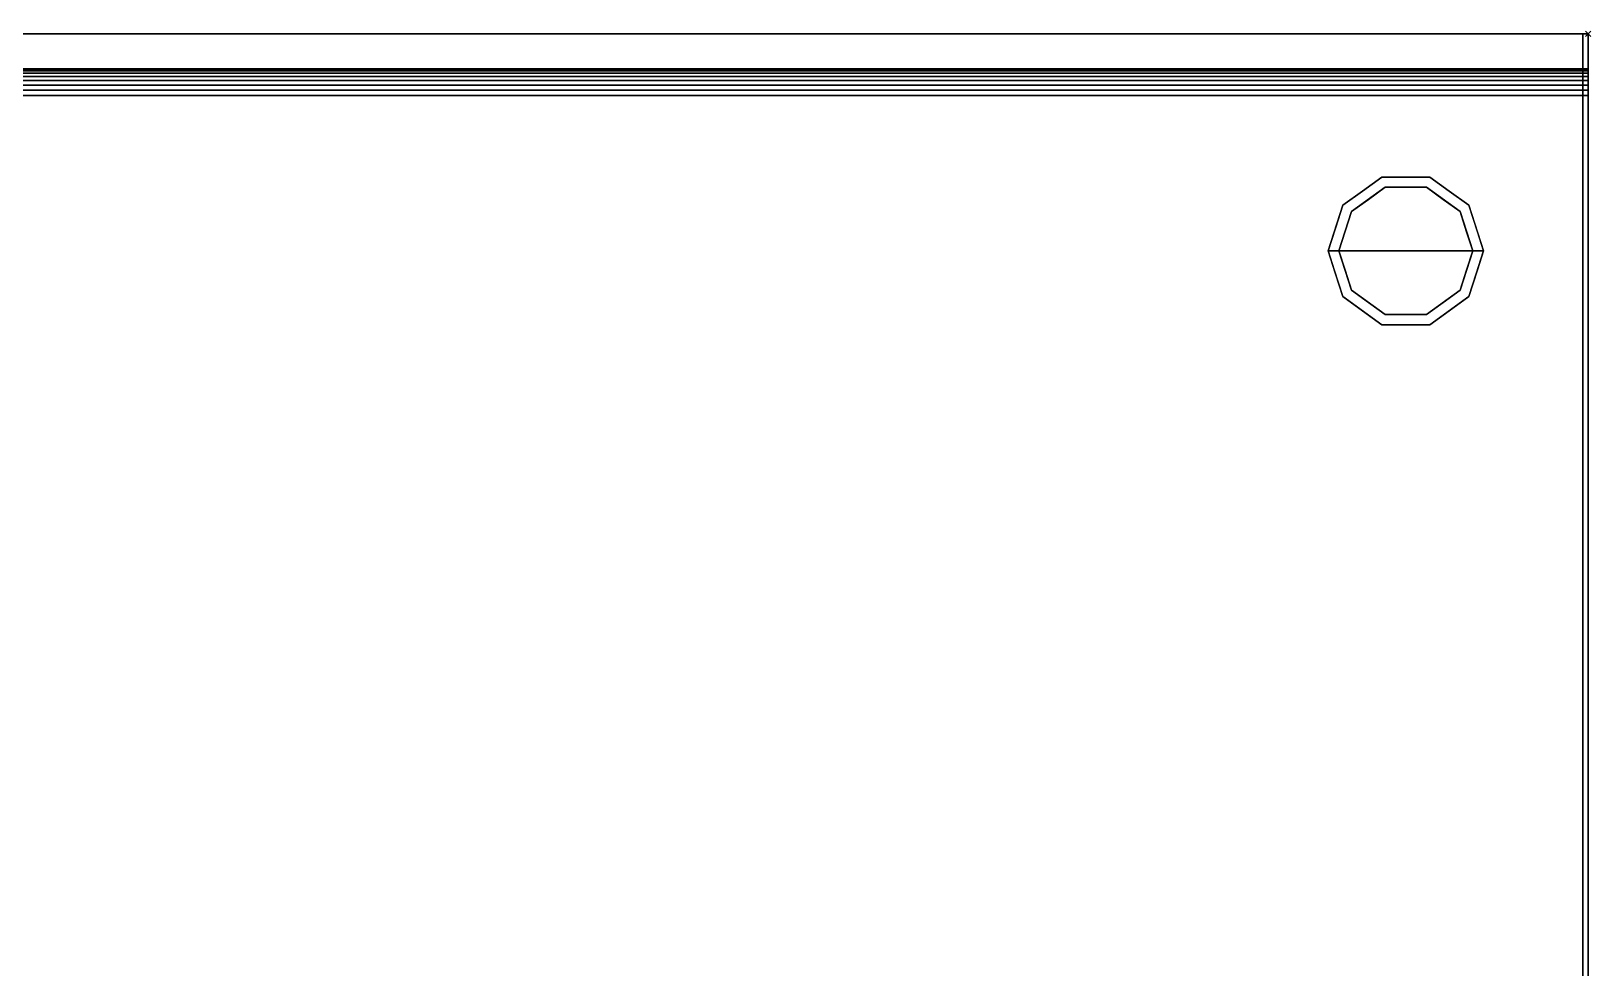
# Model space of a CAD drawing. Header units: millimetres. Extents: x -1 to 2254, y -1098 to 1.
# Drawn here: x 1672 to 2254, y -349 to 1 of the extents above; entities that cross this region are included whole.
import ezdxf

# ---------------------------------------------------------------- set-up
doc = ezdxf.new("R2010")
doc.units = ezdxf.units.MM
doc.header["$PDMODE"] = 3
doc.linetypes.add('NASCOSTA', pattern=[9.525, 6.35, -3.175])
for name, color, linetype in [('IQ_200_2D', 1, 'Continuous'), ('IQ_200_3D', 1, 'Continuous'), ('IQ_204_2D', 7, 'Continuous'), ('IQ_204_3D', 7, 'Continuous'), ('IQ_INS_3D', 3, 'Continuous')]:
    doc.layers.add(name, color=color, linetype=linetype)

msp = doc.modelspace()

# ---------------------------------------------------------------- linework, layer by layer
at = {"layer": 'IQ_200_2D'}
msp.add_line((0, -13), (2253, -13), dxfattribs=at)
msp.add_lwpolyline([(0, 0), (2253, 0), (2253, -700), (0, -700)], close=True, dxfattribs=at)
at = {"layer": 'IQ_200_3D'}
for points in [[(2253, 0, 850), (0, 0, 850), (0, 0, 1000), (2253, 0, 1000)], [(2253, 0, 1000), (0, 0, 1000), (0, -13, 1000), (2253, -13, 1000)], [(2251, -645, 150), (2, -645, 150), (2, 0, 150), (2251, 0, 150)], [(2251, 0, 150), (2, 0, 150), (2, 0, 850), (2251, 0, 850)]]:
    msp.add_3dface(points, dxfattribs=at)
for points, invisible_edges in [([(2251, -645, 198), (2251, 0, 850), (2251, -695, 850), (2251, -695, 198)], 1), ([(2251, 0, 150), (2251, 0, 850), (2251, -645, 198), (2251, -645, 150)], 2)]:
    msp.add_3dface(points, dxfattribs=dict(at, invisible_edges=invisible_edges))
at = {"layer": 'IQ_204_2D', "color": 7, "linetype": 'NASCOSTA', "ltscale": 10}
msp.add_lwpolyline([(2, 0), (2251, 0), (2251, -645), (2, -645)], close=True, dxfattribs=at)
at = {"layer": 'IQ_204_3D'}
for points, invisible_edges in [([(2177.27, -57.22), (2185, -81), (2160, -81), (2164.77, -66.31)], 1), ([(2161.54, -63.95, 25), (2176.04, -53.42, 25), (2177.27, -57.22, 25), (2164.77, -66.31, 25)], 10), ([(2168.79, -58.69, 150), (2176.04, -53.42, 150), (2176.04, -53.42, 25), (2168.79, -58.69, 25)], 10), ([(2171.02, -61.76), (2171.02, -61.76, 25), (2177.27, -57.22, 25), (2177.27, -57.22)], 5), ([(2185, -53.42, 25), (2176.04, -53.42, 25), (2176.04, -53.42, 150), (2185, -53.42, 150)], 10), ([(2176.04, -53.42, 25), (2193.96, -53.42, 25), (2192.73, -57.22, 25), (2177.27, -57.22, 25)], 10), ([(2177.27, -57.22), (2177.27, -57.22, 25), (2185, -57.22, 25), (2185, -57.22)], 5), ([(2185, -81), (2185, -81), (2177.27, -57.22), (2192.73, -57.22)], 11), ([(2193.96, -53.42, 25), (2185, -53.42, 25), (2185, -53.42, 150), (2193.96, -53.42, 150)], 10), ([(2185, -57.22), (2185, -57.22, 25), (2192.73, -57.22, 25), (2192.73, -57.22)], 5), ([(2210, -81), (2185, -81), (2192.73, -57.22), (2205.23, -66.31)], 2), ([(2192.73, -57.22, 25), (2193.96, -53.42, 25), (2208.46, -63.95, 25), (2205.23, -66.31, 25)], 5), ([(2198.98, -61.76), (2192.73, -57.22), (2192.73, -57.22, 25), (2198.98, -61.76, 25)], 10), ([(2193.96, -53.42, 150), (2201.21, -58.69, 150), (2201.21, -58.69, 25), (2193.96, -53.42, 25)], 10), ([(2156, -81, 25), (2161.54, -63.95, 25), (2164.77, -66.31, 25), (2160, -81, 25)], 2), ([(2161.54, -63.95, 25), (2158.77, -72.48, 25), (2158.77, -72.48, 150), (2161.54, -63.95, 150)], 10), ([(2161.54, -63.95, 150), (2168.79, -58.69, 150), (2168.79, -58.69, 25), (2161.54, -63.95, 25)], 10), ([(2164.77, -66.31), (2164.77, -66.31, 25), (2171.02, -61.76, 25), (2171.02, -61.76)], 5), ([(2205.23, -66.31), (2198.98, -61.76), (2198.98, -61.76, 25), (2205.23, -66.31, 25)], 10), ([(2208.46, -63.95, 25), (2201.21, -58.69, 25), (2201.21, -58.69, 150), (2208.46, -63.95, 150)], 10), ([(2205.23, -66.31, 25), (2208.46, -63.95, 25), (2214, -81, 25), (2210, -81, 25)], 1), ([(2208.46, -63.95, 25), (2208.46, -63.95, 25), (2208.46, -63.95, 150), (2210.07, -68.92, 25)], 6), ([(2211.23, -72.48, 150), (2211.23, -72.48, 150), (2210.07, -68.92, 25), (2208.46, -63.95, 150)], 6), ([(2162.39, -73.65), (2162.39, -73.65, 25), (2164.77, -66.31, 25), (2164.77, -66.31)], 5), ([(2207.68, -73.87), (2207.68, -73.87), (2205.23, -66.31), (2207.61, -73.65, 25)], 13), ([(2205.23, -66.31, 25), (2205.23, -66.31, 25), (2207.61, -73.65, 25), (2205.23, -66.31)], 13), ([(2211.23, -72.48, 150), (2211.23, -72.48, 150), (2211.69, -73.88, 25), (2210.07, -68.92, 25)], 11), ([(2158.77, -72.48, 150), (2158.77, -72.48, 25), (2156, -81, 25), (2156, -81, 150)], 1), ([(2160, -81), (2160, -81, 25), (2162.39, -73.65, 25), (2162.39, -73.65)], 4), ([(2207.61, -73.65, 25), (2207.61, -73.65, 25), (2210, -81, 25), (2207.68, -73.87)], 13), ([(2210, -81, 25), (2210, -81, 25), (2210, -81), (2207.68, -73.87)], 9), ([(2211.23, -72.48, 150), (2211.23, -72.48, 150), (2214, -81, 150), (2211.69, -73.88, 25)], 13), ([(2214, -81, 150), (2214, -81, 150), (2214, -81, 25), (2211.69, -73.88, 25)], 9), ([(2156, -81, 150), (2156, -81, 150), (2156, -81, 25), (2158.31, -88.12, 25)], 9), ([(2158.77, -89.52, 150), (2158.77, -89.52, 150), (2156, -81, 150), (2158.31, -88.12, 25)], 13), ([(2156, -81, 25), (2160, -81, 25), (2164.77, -95.69, 25), (2161.54, -98.05, 25)], 4), ([(2162.39, -88.35, 25), (2162.39, -88.35, 25), (2160, -81, 25), (2162.32, -88.13)], 13), ([(2160, -81, 25), (2160, -81, 25), (2160, -81), (2162.32, -88.13)], 9), ([(2160, -81), (2185, -81), (2177.27, -104.78), (2164.77, -95.69)], 2), ([(2177.27, -104.78), (2177.27, -104.78), (2185, -81), (2192.73, -104.78)], 6), ([(2192.73, -104.78), (2185, -81), (2210, -81), (2205.23, -95.69)], 1), ([(2205.23, -95.69, 25), (2210, -81, 25), (2214, -81, 25), (2208.46, -98.05, 25)], 8), ([(2210, -81, 25), (2210, -81, 25), (2207.61, -88.35, 25), (2207.68, -88.13)], 13), ([(2207.68, -88.13), (2207.68, -88.13), (2210, -81), (2210, -81, 25)], 9), ([(2211.23, -89.52, 25), (2211.23, -89.52, 25), (2214, -81, 25), (2211.69, -88.12, 150)], 13), ([(2214, -81, 150), (2214, -81, 150), (2211.69, -88.12, 150), (2214, -81, 25)], 4), ([(2158.77, -89.52, 150), (2158.77, -89.52, 150), (2158.31, -88.12, 25), (2159.93, -93.08, 25)], 11), ([(2158.77, -89.52, 150), (2158.77, -89.52, 150), (2159.93, -93.08, 25), (2161.54, -98.05, 150)], 6), ([(2162.32, -88.13), (2162.32, -88.13), (2164.77, -95.69), (2162.39, -88.35, 25)], 13), ([(2164.77, -95.69, 25), (2164.77, -95.69, 25), (2162.39, -88.35, 25), (2164.77, -95.69)], 13), ([(2207.68, -88.13), (2207.68, -88.13), (2207.61, -88.35, 25), (2205.23, -95.69)], 6), ([(2205.23, -95.69), (2205.23, -95.69), (2207.61, -88.35, 25), (2205.23, -95.69, 25)], 11), ([(2211.23, -89.52, 25), (2211.23, -89.52, 25), (2210.07, -93.08, 150), (2208.46, -98.05, 25)], 6), ([(2211.23, -89.52, 25), (2211.23, -89.52, 25), (2211.69, -88.12, 150), (2210.07, -93.08, 150)], 11), ([(2161.54, -98.05, 25), (2161.54, -98.05, 25), (2161.54, -98.05, 150), (2159.93, -93.08, 25)], 6), ([(2161.54, -98.05, 25), (2164.77, -95.69, 25), (2177.27, -104.78, 25), (2176.04, -108.58, 25)], 5), ([(2168.79, -103.31, 150), (2161.54, -98.05, 150), (2161.54, -98.05, 25), (2168.79, -103.31, 25)], 10), ([(2164.77, -95.69, 25), (2164.77, -95.69), (2171.02, -100.24), (2171.02, -100.24, 25)], 5), ([(2192.73, -104.78, 25), (2205.23, -95.69, 25), (2208.46, -98.05, 25), (2193.96, -108.58, 25)], 10), ([(2205.23, -95.69), (2205.23, -95.69, 25), (2198.98, -100.24, 25), (2198.98, -100.24)], 5), ([(2201.21, -103.31, 25), (2208.46, -98.05, 25), (2208.46, -98.05, 150), (2201.21, -103.31, 150)], 10), ([(2208.46, -98.05, 150), (2208.46, -98.05, 150), (2208.46, -98.05, 25), (2210.07, -93.08, 150)], 6), ([(2168.79, -103.31, 25), (2176.04, -108.58, 25), (2176.04, -108.58, 150), (2168.79, -103.31, 150)], 10), ([(2171.02, -100.24, 25), (2171.02, -100.24), (2177.27, -104.78), (2177.27, -104.78, 25)], 5), ([(2192.73, -104.78, 25), (2192.73, -104.78), (2198.98, -100.24), (2198.98, -100.24, 25)], 5), ([(2193.96, -108.58, 25), (2201.21, -103.31, 25), (2201.21, -103.31, 150), (2193.96, -108.58, 150)], 10), ([(2176.04, -108.58, 25), (2177.27, -104.78, 25), (2192.73, -104.78, 25), (2193.96, -108.58, 25)], 5), ([(2185, -108.58, 150), (2176.04, -108.58, 150), (2176.04, -108.58, 25), (2185, -108.58, 25)], 10), ([(2177.27, -104.78), (2185, -104.78), (2192.73, -104.78, 25), (2185, -104.78, 25)], 10), ([(2185, -104.78, 25), (2185, -104.78, 25), (2177.27, -104.78, 25), (2177.27, -104.78)], 13), ([(2192.73, -104.78, 25), (2192.73, -104.78, 25), (2185, -104.78), (2192.73, -104.78)], 11), ([(2185, -108.58, 25), (2193.96, -108.58, 25), (2193.96, -108.58, 150), (2185, -108.58, 150)], 10)]:
    msp.add_3dface(points, dxfattribs=dict(at, invisible_edges=invisible_edges))
at = {"layer": 'IQ_INS_3D'}
msp.add_point((2253, 0), dxfattribs=at)

# ---------------------------------------------------------------- meshes
at = {"layer": 'IQ_200_3D'}
mesh = msp.add_polyface(dxfattribs=at)
corners = [(2253, -13, 1000), (2253, -13, 910), (2253, -13.19, 908.05), (2253, -13.76, 906.17), (2253, -14.69, 904.44), (2253, -15.93, 902.93), (2253, -17.44, 901.69), (2253, -19.17, 900.76), (2253, -21.05, 900.19), (2253, -23, 900), (2253, -700, 900), (2253, -700, 850), (2253, 0, 850), (2253, 0, 1000)]
mesh.append_faces([[corners[k] for k in face] for face in [(12, 9, 10, 11)]], dxfattribs={"vtx0": -1})
mesh.append_faces([[corners[k] for k in face] for face in [(12, 3, 4), (12, 4, 5), (12, 5, 6), (12, 6, 7), (12, 7, 8), (12, 8, 9)]], dxfattribs={"vtx0": -1, "vtx2": -1})
mesh.append_faces([[corners[k] for k in face] for face in [(12, 1, 2, 3)]], dxfattribs={"vtx0": -1, "vtx3": -1})
mesh.append_faces([[corners[k] for k in face] for face in [(12, 13, 0, 1)]], dxfattribs={"vtx3": -1})
mesh = msp.add_polyface(dxfattribs=at)
corners = [(0, -13, 1000), (0, -13, 910), (0, -13.19, 908.05), (0, -13.76, 906.17), (0, -14.69, 904.44), (0, -15.93, 902.93), (0, -17.44, 901.69), (0, -19.17, 900.76), (0, -21.05, 900.19), (0, -23, 900), (0, -700, 900), (2253, -13, 1000), (2253, -13, 910), (2253, -13.19, 908.05), (2253, -13.76, 906.17), (2253, -14.69, 904.44), (2253, -15.93, 902.93), (2253, -17.44, 901.69), (2253, -19.17, 900.76), (2253, -21.05, 900.19), (2253, -23, 900), (2253, -700, 900)]
mesh.append_faces([[corners[k] for k in face] for face in [(9, 20, 21, 10)]], dxfattribs={"vtx0": -1})
mesh.append_faces([[corners[k] for k in face] for face in [(1, 12, 13, 2), (2, 13, 14, 3), (3, 14, 15, 4), (4, 15, 16, 5), (5, 16, 17, 6), (6, 17, 18, 7), (7, 18, 19, 8), (8, 19, 20, 9)]], dxfattribs={"vtx0": -1, "vtx2": -1})
mesh.append_faces([[corners[k] for k in face] for face in [(0, 11, 12, 1)]], dxfattribs={"vtx2": -1})

doc.saveas('drawing.dxf')
